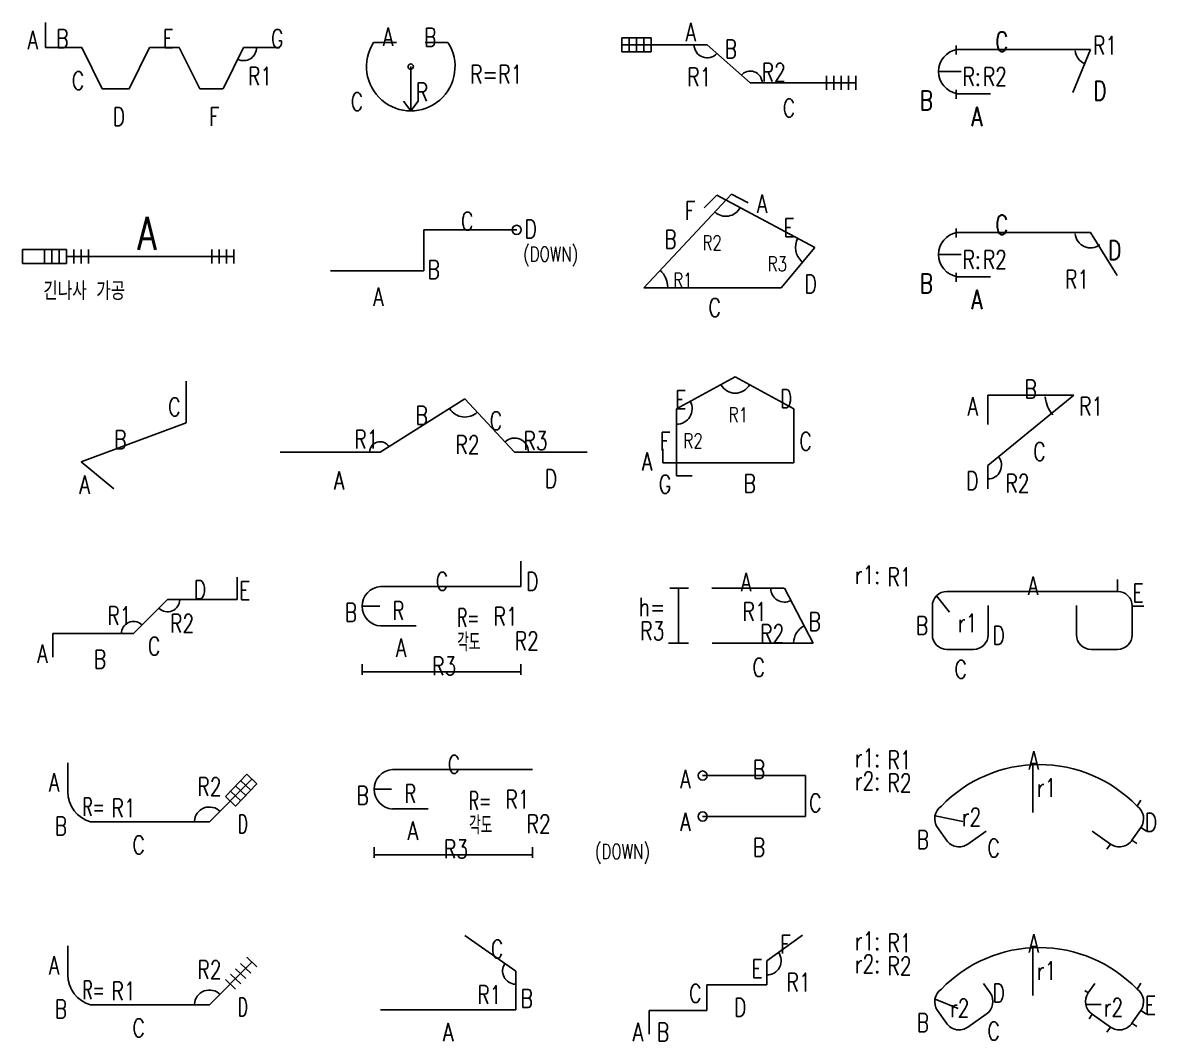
# Model space of a CAD drawing. Header units: millimetres. Extents: x -0.4 to 11.6, y -0.2 to 49.8.
# Drawn here: x 8.453 to 11.548, y -0.162 to 2.621 of the extents above; entities that cross this region are included whole.
import ezdxf
from ezdxf.enums import TextEntityAlignment as Align

# ---------------------------------------------------------------- set-up
doc = ezdxf.new("R2010")
doc.units = ezdxf.units.MM
for name, color, linetype in [('DIM', 7, 'Continuous'), ('SHOP', 2, 'Continuous'), ('TEXT', 3, 'Continuous'), ('TEXTSHOP', 3, 'Continuous')]:
    doc.layers.add(name, color=color, linetype=linetype)
doc.styles.add('ROMANS', font='romans.shx', dxfattribs={"width": 0.75, "bigfont": 'whgtxt.shx'})

# ---------------------------------------------------------------- blocks, each defined once
blk = doc.blocks.new('SSBAR_SHP_1101')
at = {"color": 40}
for p, q in [((0.2931, 0.0413), (0.2653, 0.0676)), ((0.2792, 0.0544), (0.1635, -0.0628)), ((0.2627, 0.0092), (0.2349, 0.0356)), ((0.2765, 0.0237), (0.2487, 0.0501)), ((0.2352, -0.0198), (0.2074, 0.0065)), ((0.249, -0.0053), (0.2211, 0.021))]:
    blk.add_line(p, q, dxfattribs=at)
for centre, radius, start, end in [((-0.1377, 0.0198), 0.0858, 180, 254.2351), ((0.1635, -0.0628), 0.0409, 44.1765, 177.3215)]:
    blk.add_arc(centre, radius, start, end, dxfattribs=at)
at = {"layer": 'SHOP', "color": 2}
for p, q in [((-0.2235, 0.0198), (-0.2235, 0.0987)), ((-0.161, -0.0628), (0.1635, -0.0628))]:
    blk.add_line(p, q, dxfattribs=at)
at = {"layer": 'TEXTSHOP', "color": 4, "style": 'ROMANS', "width": 0.6}
blk.add_text('R=', height=0.05, dxfattribs=at).set_placement((-0.1527, -0.0465), align=Align.CENTER)
at = {"layer": 'TEXTSHOP', "color": 30, "true_color": 0xf8991e, "style": 'ROMANS', "width": 0.75}
blk.add_attdef('COUPLER1', text='', height=0.05, dxfattribs=at).set_placement((0.2792, 0.0686), align=Align.BOTTOM_CENTER)
at = {"layer": 'TEXTSHOP', "color": 4, "style": 'ROMANS', "width": 0.75}
for tag, p in [('A', (-0.2462, 0.0207)), ('R2', (0.1966, 0.0087)), ('B', (-0.2255, -0.0989)), ('C', (-0.0131, -0.1505))]:
    blk.add_attdef(tag, text='', height=0.05, dxfattribs=at).set_placement(p, align=Align.RIGHT)
at = {"layer": 'TEXTSHOP', "color": 4, "style": 'ROMANS'}
for tag, p, width in [('R1', (-0.1039, -0.05), 0.75), ('D', (0.2414, -0.0934), 0.6)]:
    blk.add_attdef(tag, p, '', height=0.05, dxfattribs=dict(at, width=width))
blk = doc.blocks.new('SSBAR_SHP_1102')
at = {"color": 40}
for p, q in [((0.2074, 0.0065), (0.2653, 0.0676)), ((0.2931, 0.0413), (0.2653, 0.0676)), ((0.2792, 0.0544), (0.1635, -0.0628)), ((0.2627, 0.0092), (0.2349, 0.0356)), ((0.2352, -0.0198), (0.2931, 0.0413)), ((0.2765, 0.0237), (0.2487, 0.0501)), ((0.2352, -0.0198), (0.2074, 0.0065)), ((0.249, -0.0053), (0.2211, 0.021))]:
    blk.add_line(p, q, dxfattribs=at)
for centre, radius, start, end in [((-0.1377, 0.0198), 0.0858, 180, 254.2351), ((0.1635, -0.0628), 0.0409, 44.1765, 177.3215)]:
    blk.add_arc(centre, radius, start, end, dxfattribs=at)
at = {"layer": 'SHOP', "color": 2}
for p, q in [((-0.2235, 0.0198), (-0.2235, 0.0987)), ((-0.161, -0.0628), (0.1635, -0.0628))]:
    blk.add_line(p, q, dxfattribs=at)
at = {"layer": 'TEXTSHOP', "color": 4, "style": 'ROMANS', "width": 0.6}
blk.add_text('R=', height=0.05, dxfattribs=at).set_placement((-0.1527, -0.0465), align=Align.CENTER)
at = {"layer": 'TEXTSHOP', "color": 30, "true_color": 0xf8991e, "style": 'ROMANS', "width": 0.75}
blk.add_attdef('COUPLER1', text='', height=0.05, dxfattribs=at).set_placement((0.2375, 0.1034), align=Align.MIDDLE_RIGHT)
for tag, p in [('O1', (0.3001, 0.0812)), ('T1', (0.3001, -0.0005))]:
    blk.add_attdef(tag, text='', height=0.05, dxfattribs=at).set_placement(p, align=Align.MIDDLE_LEFT)
at = {"layer": 'TEXTSHOP', "color": 4, "style": 'ROMANS', "width": 0.75}
for tag, p in [('A', (-0.2462, 0.0207)), ('R2', (0.1966, 0.0087)), ('B', (-0.2255, -0.0989)), ('C', (-0.0131, -0.1505))]:
    blk.add_attdef(tag, text='', height=0.05, dxfattribs=at).set_placement(p, align=Align.RIGHT)
at = {"layer": 'TEXTSHOP', "color": 4, "style": 'ROMANS'}
for tag, p, width in [('R1', (-0.1039, -0.05), 0.75), ('D', (0.2414, -0.0934), 0.6)]:
    blk.add_attdef(tag, p, '', height=0.05, dxfattribs=dict(at, width=width))
blk = doc.blocks.new('SSBAR_SHP_1103')
at = {"color": 40}
for p, q in [((0.2395, 0.0447), (0.2395, 0.1059)), ((-0.0439, -0.0483), (0.049, 0.0447))]:
    blk.add_line(p, q, dxfattribs=at)
for centre, start, end in [((0.049, 0.0447), 226.7786, 358.534), ((-0.0439, -0.0483), 48.7851, 180.8176)]:
    blk.add_arc(centre, 0.0333, start, end, dxfattribs=at)
at = {"layer": 'SHOP', "color": 2}
for p, q in [((0.049, 0.0447), (0.2395, 0.0447)), ((-0.2643, -0.0483), (-0.0439, -0.0483)), ((-0.2643, -0.0483), (-0.2643, -0.1127))]:
    blk.add_line(p, q, dxfattribs=at)
at = {"layer": 'TEXTSHOP', "color": 4, "style": 'ROMANS', "width": 0.75}
for tag, p in [('D', (0.1379, 0.0467)), ('B', (-0.1353, -0.1433))]:
    blk.add_attdef(tag, text='', height=0.05, dxfattribs=at).set_placement(p, align=Align.CENTER)
for tag, p in [('E', (0.2451, 0.0438)), ('R2', (0.056, -0.0456)), ('C', (-0.0045, -0.1076))]:
    blk.add_attdef(tag, p, '', height=0.05, dxfattribs=at)
for tag, p in [('R1', (-0.0495, -0.0243)), ('A', (-0.278, -0.1278))]:
    blk.add_attdef(tag, text='', height=0.05, dxfattribs=at).set_placement(p, align=Align.RIGHT)
blk = doc.blocks.new('SSBAR_SHP_1104')
at = {"color": 40}
for p, q in [((0.0997, 0.0274), (0.0997, 0.1411)), ((-0.1865, -0.0786), (0.0997, 0.0274)), ((-0.098, -0.1528), (-0.1865, -0.0786))]:
    blk.add_line(p, q, dxfattribs=at)
at = {"layer": 'TEXT', "color": 4, "style": 'ROMANS', "width": 0.75}
for tag, p in [('C', (0.0847, 0.0461)), ('B', (-0.0627, -0.0434)), ('A', (-0.1628, -0.166))]:
    blk.add_attdef(tag, text='', height=0.05, dxfattribs=at).set_placement(p, align=Align.RIGHT)
blk = doc.blocks.new('SSBAR_SHP_1105')
at = {"color": 40}
for p, q in [((-0.2868, 0.001), (-0.3468, 0.001)), ((-0.3468, 0.001), (-0.3468, -0.0373)), ((-0.2268, 0.001), (-0.2868, 0.001)), ((-0.2868, 0.001), (-0.2868, -0.0373)), ((-0.2668, 0.001), (-0.2668, -0.0373)), ((-0.2468, 0.001), (-0.2468, -0.0373)), ((-0.2268, 0.001), (-0.2268, -0.0373)), ((-0.2068, 0.001), (-0.2068, -0.0373)), ((-0.1868, 0.001), (-0.1868, -0.0373)), ((-0.1668, 0.001), (-0.1668, -0.0373)), ((0.1705, 0.001), (0.1705, -0.0373)), ((0.1905, 0.001), (0.1905, -0.0373)), ((0.2105, 0.001), (0.2105, -0.0373)), ((0.2305, 0.001), (0.2305, -0.0373)), ((-0.3468, -0.0373), (-0.2868, -0.0373)), ((-0.2868, -0.0373), (-0.2268, -0.0373))]:
    blk.add_line(p, q, dxfattribs=at)
at = {"layer": 'SHOP', "color": 2}
blk.add_line((-0.2268, -0.0181), (0.2305, -0.0181), dxfattribs=at)
at = {"layer": 'TEXTSHOP', "color": 4, "style": 'ROMANS', "width": 0.75}
blk.add_text(' 긴나사 가공', height=0.05, dxfattribs=at).set_placement((-0.1914, -0.1373), align=Align.CENTER)
blk.add_attdef('A', text='', height=0.09, dxfattribs=at).set_placement((-0.0068, 0.0005), align=Align.CENTER)
blk = doc.blocks.new('SSBAR_SHP_1106')
at = {"color": 2}
blk.add_line((-0.2842, 0.0524), (-0.2842, 0.1207), dxfattribs=at)
at = {"color": 0}
blk.add_arc((0.2568, 0.0524), 0.0355, 243.5797, 0, dxfattribs=at)
at = {"layer": 'SHOP', "color": 2}
for p, q in [((-0.2842, 0.0524), (-0.1854, 0.0524)), ((-0.1854, 0.0524), (-0.1296, -0.0602)), ((0.0001, 0.0524), (-0.0556, -0.0602)), ((0.0812, 0.0524), (0.0001, 0.0524)), ((0.0812, 0.0524), (0.1369, -0.0602)), ((0.2568, 0.0524), (0.2011, -0.0602)), ((0.3557, 0.0524), (0.2568, 0.0524)), ((-0.1292, -0.0602), (-0.0556, -0.0602)), ((0.2006, -0.0602), (0.1369, -0.0602))]:
    blk.add_line(p, q, dxfattribs=at)
at = {"layer": 'TEXTSHOP', "color": 4, "style": 'ROMANS', "width": 0.75}
for tag, p in [('A', (-0.3043, 0.0486)), ('G', (0.3657, 0.0523)), ('C', (-0.1785, -0.0628))]:
    blk.add_attdef(tag, text='', height=0.05, dxfattribs=at).set_placement(p, align=Align.RIGHT)
for tag, p in [('B', (-0.2551, 0.0523)), ('R1', (0.2689, -0.0505))]:
    blk.add_attdef(tag, p, '', height=0.05, dxfattribs=at)
for tag, p in [('E', (0.051, 0.0523)), ('D', (-0.0839, -0.1608)), ('F', (0.1768, -0.1608))]:
    blk.add_attdef(tag, text='', height=0.05, dxfattribs=at).set_placement(p, align=Align.CENTER)
blk = doc.blocks.new('SSBAR_SHP_1201')
at = {"color": 2}
for p, q in [((0.2007, 0.03), (0.061, 0.1267)), ((0.2007, -0.076), (0.2007, 0.03))]:
    blk.add_line(p, q, dxfattribs=at)
at = {"color": 0}
blk.add_arc((0.2007, 0.03), 0.036, 145.7137, 268.4338, dxfattribs=at)
at = {"layer": 'SHOP', "color": 2}
blk.add_line((-0.1687, -0.076), (0.2007, -0.076), dxfattribs=at)
at = {"layer": 'TEXTSHOP', "color": 4, "style": 'ROMANS', "width": 0.75}
for tag, p in [('C', (0.1327, 0.0648)), ('B', (0.2139, -0.0701))]:
    blk.add_attdef(tag, p, '', height=0.05, dxfattribs=at)
blk.add_attdef('R1', text='', height=0.05, dxfattribs=at).set_placement((0.1615, -0.0598), align=Align.RIGHT)
blk.add_attdef('A', text='', height=0.05, dxfattribs=at).set_placement((0.0163, -0.1621), align=Align.CENTER)
blk = doc.blocks.new('SSBAR_SHP_1202')
at = {"color": 40}
for p, q in [((-0.1865, 0.0265), (-0.1386, 0.0265)), ((-0.1865, -0.1318), (-0.1865, -0.1606)), ((-0.1865, -0.153), (0.2466, -0.153)), ((0.2466, -0.1318), (0.2466, -0.1606))]:
    blk.add_line(p, q, dxfattribs=at)
blk.add_arc((-0.1324, 0.0265), 0.0541, 93.999, 266.001, dxfattribs=at)
at = {"layer": 'SHOP', "color": 2}
for p, q in [((-0.1362, 0.0804), (0.2466, 0.0804)), ((-0.1362, -0.0274), (-0.0392, -0.0274))]:
    blk.add_line(p, q, dxfattribs=at)
at = {"layer": 'TEXTSHOP', "color": 4, "style": 'ROMANS', "width": 0.7}
blk.add_text('R', height=0.05, dxfattribs=at).set_placement((-0.0873, -0.0108), align=Align.CENTER)
at = {"layer": 'TEXTSHOP', "color": 4, "style": 'ROMANS', "width": 0.6}
for s, p in [('R=', (0.0731, -0.0298)), ('각도  ', (0.0731, -0.0968))]:
    blk.add_text(s, height=0.05, dxfattribs=at).set_placement(p)
at = {"layer": 'TEXTSHOP', "color": 4, "style": 'ROMANS', "width": 0.75}
for tag, p in [('C', (0.0316, 0.0695)), ('A', (-0.0803, -0.1115)), ('R3', (0.0373, -0.1619))]:
    blk.add_attdef(tag, text='', height=0.05, dxfattribs=at).set_placement(p, align=Align.CENTER)
blk.add_attdef('B', text='', height=0.05, dxfattribs=at).set_placement((-0.2006, -0.0155), align=Align.RIGHT)
for tag, p in [('R1', (0.1725, -0.0263)), ('R2', (0.2302, -0.0932))]:
    blk.add_attdef(tag, p, '', height=0.05, dxfattribs=at)
blk = doc.blocks.new('SSBAR_SHP_1203')
at = {"color": 40}
for p, q in [((0.2142, 0.0804), (0.2142, 0.1495)), ((-0.2189, 0.0265), (-0.171, 0.0265)), ((-0.2189, -0.1318), (-0.2189, -0.1606)), ((-0.2189, -0.153), (0.2142, -0.153)), ((0.2142, -0.1318), (0.2142, -0.1606))]:
    blk.add_line(p, q, dxfattribs=at)
blk.add_arc((-0.1648, 0.0265), 0.0541, 93.999, 266.001, dxfattribs=at)
at = {"layer": 'SHOP', "color": 2}
for p, q in [((-0.1686, 0.0804), (0.2142, 0.0804)), ((-0.1686, -0.0274), (-0.0716, -0.0274))]:
    blk.add_line(p, q, dxfattribs=at)
at = {"layer": 'TEXTSHOP', "color": 4, "style": 'ROMANS', "width": 0.7}
blk.add_text('R', height=0.05, dxfattribs=at).set_placement((-0.1197, -0.0108), align=Align.CENTER)
at = {"layer": 'TEXTSHOP', "color": 4, "style": 'ROMANS', "width": 0.6}
for s, p in [('R=', (0.0407, -0.0298)), ('각도  ', (0.0407, -0.0968))]:
    blk.add_text(s, height=0.05, dxfattribs=at).set_placement(p)
at = {"layer": 'TEXTSHOP', "color": 4, "style": 'ROMANS', "width": 0.75}
for tag, p in [('C', (-0.0008, 0.0695)), ('A', (-0.1127, -0.1115)), ('R3', (0.0049, -0.1619))]:
    blk.add_attdef(tag, text='', height=0.05, dxfattribs=at).set_placement(p, align=Align.CENTER)
for tag, p in [('D', (0.2291, 0.0695)), ('R1', (0.1401, -0.0263)), ('R2', (0.1978, -0.0932))]:
    blk.add_attdef(tag, p, '', height=0.05, dxfattribs=at)
blk.add_attdef('B', text='', height=0.05, dxfattribs=at).set_placement((-0.233, -0.0155), align=Align.RIGHT)
blk = doc.blocks.new('SSBAR_SHP_1204')
at = {"color": 40}
for p, q in [((-0.1703, -0.0522), (0.0616, 0.0929)), ((0.0616, 0.0929), (0.1972, -0.0522))]:
    blk.add_line(p, q, dxfattribs=at)
for centre, radius, start, end in [((0.0616, 0.0929), 0.0496, 213.3229, 313.225), ((-0.1703, -0.0522), 0.0282, 28.9869, 182.3275), ((0.1972, -0.0522), 0.0382, 0.593, 132.3095)]:
    blk.add_arc(centre, radius, start, end, dxfattribs=at)
at = {"layer": 'SHOP', "color": 2}
for p, q in [((-0.443, -0.0522), (-0.1703, -0.0522)), ((0.1972, -0.0522), (0.3953, -0.0522))]:
    blk.add_line(p, q, dxfattribs=at)
at = {"layer": 'TEXTSHOP', "color": 4, "style": 'ROMANS', "width": 0.75}
for tag, p in [('B', (-0.0395, 0.0228)), ('R1', (-0.1745, -0.0425)), ('R2', (0.1019, -0.0575))]:
    blk.add_attdef(tag, text='', height=0.05, dxfattribs=at).set_placement(p, align=Align.RIGHT)
blk.add_attdef('C', (0.1294, 0.008), '', height=0.05, dxfattribs=at)
for tag, p in [('R3', (0.2547, -0.0466)), ('A', (-0.2821, -0.155)), ('D', (0.2968, -0.1504))]:
    blk.add_attdef(tag, text='', height=0.05, dxfattribs=at).set_placement(p, align=Align.CENTER)
blk = doc.blocks.new('SSBAR_SHP_1205')
at = {"color": 2}
for p, q in [((-0.0509, 0.0546), (0.2032, 0.0546)), ((-0.0509, -0.0571), (-0.3055, -0.0571))]:
    blk.add_line(p, q, dxfattribs=at)
at = {"color": 40}
blk.add_circle((0.2032, 0.0546), 0.0125, dxfattribs=at)
at = {"layer": 'DIM', "color": 2}
blk.add_line((-0.0509, -0.0571), (-0.0509, 0.0546), dxfattribs=at)
at = {"layer": 'TEXT', "color": 4, "style": 'ROMANS', "width": 0.75}
blk.add_text('(DOWN)', height=0.04, dxfattribs=at).set_placement((0.2207, -0.0315))
for tag, p in [('C', (0.068, 0.0534)), ('A', (-0.1743, -0.153))]:
    blk.add_attdef(tag, text='', height=0.05, dxfattribs=at).set_placement(p, align=Align.CENTER)
for tag, p in [('D', (0.2248, 0.032)), ('B', (-0.0407, -0.0789))]:
    blk.add_attdef(tag, p, '', height=0.05, dxfattribs=at)
blk = doc.blocks.new('SSBAR_SHP_1206')
at = {"color": 40}
for p, q in [((-0.1879, 0.0663), (-0.1251, 0.0663)), ((-0.0474, 0.0663), (0.0154, 0.0663)), ((-0.0863, -0.1203), (-0.0863, 0.0007)), ((-0.0863, -0.1203), (-0.1064, -0.0938)), ((-0.0863, -0.1203), (-0.0662, -0.0938))]:
    blk.add_line(p, q, dxfattribs=at)
blk.add_circle((-0.0863, 0.0007), 0.00725, dxfattribs=at)
blk.add_arc((-0.0863, 0.0007), 0.121, 147.1237, 32.8763, dxfattribs=at)
at = {"layer": 'TEXTSHOP', "color": 4, "style": 'ROMANS', "width": 0.75}
for s, p in [('R=', (0.0761, -0.0453)), ('R', (-0.0723, -0.0941))]:
    blk.add_text(s, height=0.05, dxfattribs=at).set_placement(p)
for tag, p in [('A', (-0.1337, 0.0572)), ('C', (-0.2166, -0.12))]:
    blk.add_attdef(tag, text='', height=0.05, dxfattribs=at).set_placement(p, align=Align.RIGHT)
for tag, p in [('B', (-0.05, 0.0559)), ('R1', (0.1529, -0.0453))]:
    blk.add_attdef(tag, p, '', height=0.05, dxfattribs=at)
blk = doc.blocks.new('SSBAR_SHP_1301')
at = {"color": 2}
for p, q in [((0.087, 0.0579), (0.1841, 0.1277)), ((0.087, -0.008), (0.087, 0.0579)), ((-0.0769, -0.008), (-0.0769, -0.078)), ((-0.0769, -0.078), (-0.235, -0.078)), ((-0.235, -0.078), (-0.235, -0.1423))]:
    blk.add_line(p, q, dxfattribs=at)
at = {"color": 0}
blk.add_arc((0.087, 0.0579), 0.0388, 268.3634, 36.7845, dxfattribs=at)
at = {"layer": 'SHOP', "color": 2}
blk.add_line((-0.0769, -0.008), (0.087, -0.008), dxfattribs=at)
at = {"layer": 'TEXTSHOP', "color": 4, "style": 'ROMANS', "width": 0.75}
for tag, p in [('F', (0.1524, 0.0779)), ('E', (0.0756, 0.0111)), ('C', (-0.0918, -0.0562)), ('A', (-0.2509, -0.1619))]:
    blk.add_attdef(tag, text='', height=0.05, dxfattribs=at).set_placement(p, align=Align.RIGHT)
for tag, p in [('R1', (0.1405, -0.0257)), ('D', (-0.0029, -0.0943)), ('B', (-0.2138, -0.1618))]:
    blk.add_attdef(tag, p, '', height=0.05, dxfattribs=at)
blk = doc.blocks.new('SSBAR_SHP_1302')
at = {"color": 2}
for p, q in [((0.1921, 0.0639), (-0.0888, 0.0639)), ((0.1921, -0.0478), (-0.0888, -0.0478))]:
    blk.add_line(p, q, dxfattribs=at)
at = {"color": 40}
for centre in [(-0.0888, 0.0639), (-0.0888, -0.0478)]:
    blk.add_circle(centre, 0.0125, dxfattribs=at)
at = {"layer": 'DIM', "color": 2}
blk.add_line((0.1921, -0.0478), (0.1921, 0.0639), dxfattribs=at)
at = {"layer": 'TEXT', "color": 4, "style": 'ROMANS', "width": 0.75}
blk.add_text('(DOWN)', height=0.04, dxfattribs=at).set_placement((-0.3832, -0.1635))
for p in [(0.0654, 0.0557), (0.0654, -0.1569)]:
    blk.add_attdef('B', text='', height=0.05, dxfattribs=at).set_placement(p, align=Align.CENTER)
for p in [(-0.1211, 0.0293), (-0.1211, -0.0875)]:
    blk.add_attdef('A', text='', height=0.05, dxfattribs=at).set_placement(p, align=Align.RIGHT)
blk.add_attdef('C', (0.2023, -0.0357), '', height=0.05, dxfattribs=at)
blk = doc.blocks.new('SSBAR_SHP_1303')
at = {"color": 0}
for p, q in [((-0.1276, 0.0754), (-0.1787, 0.0754)), ((-0.1546, -0.0738), (-0.1546, 0.0757)), ((-0.1276, -0.0748), (-0.1816, -0.0748))]:
    blk.add_line(p, q, dxfattribs=at)
for centre, radius, start, end in [((0.1348, 0.0754), 0.0376, 180.7883, 297.3781), ((0.2136, -0.0748), 0.0538, 117.7534, 178.9234)]:
    blk.add_arc(centre, radius, start, end, dxfattribs=at)
at = {"layer": 'SHOP', "color": 2}
for p, q in [((0.1343, 0.0754), (-0.0639, 0.0754)), ((0.1348, 0.0754), (0.2136, -0.0748)), ((0.2136, -0.0748), (-0.0626, -0.0748))]:
    blk.add_line(p, q, dxfattribs=at)
at = {"layer": 'TEXTSHOP', "color": 4, "style": 'ROMANS', "width": 0.75}
blk.add_text('h=', height=0.05, dxfattribs=at).set_placement((-0.2631, -0.0008))
for tag, p in [('A', (0.0301, 0.068)), ('C', (0.0644, -0.1658))]:
    blk.add_attdef(tag, text='', height=0.05, dxfattribs=at).set_placement(p, align=Align.CENTER)
for tag, p in [('R1', (0.0862, -0.013)), ('R3', (-0.1932, -0.066)), ('R2', (0.1344, -0.0737))]:
    blk.add_attdef(tag, text='', height=0.05, dxfattribs=at).set_placement(p, align=Align.RIGHT)
blk.add_attdef('B', (0.2007, -0.0405), '', height=0.05, dxfattribs=at)
blk = doc.blocks.new('SSBAR_SHP_1304')
at = {"color": 2}
for p, q in [((-0.1973, -0.0821), (-0.1973, -0.0434)), ((-0.1177, -0.1173), (-0.16, -0.1173))]:
    blk.add_line(p, q, dxfattribs=at)
at = {"color": 7}
for centre, radius, start, end in [((0.0003, 0.1529), 0.0445, 208.2028, 331.3937), ((-0.16, 0.0662), 0.0424, 270, 27.6541)]:
    blk.add_arc(centre, radius, start, end, dxfattribs=at)
at = {"layer": 'SHOP', "color": 2}
for p, q in [((0.0003, 0.1529), (-0.16, 0.0662)), ((0.0003, 0.1529), (0.16, 0.0662)), ((-0.16, 0.0662), (-0.16, -0.1173)), ((0.16, 0.0662), (0.16, -0.0821)), ((-0.1973, -0.0821), (0.16, -0.0821))]:
    blk.add_line(p, q, dxfattribs=at)
at = {"layer": 'TEXTSHOP', "color": 4, "style": 'ROMANS', "width": 0.75}
for tag, p in [('E', (-0.1335, 0.0654)), ('F', (-0.1768, -0.0482)), ('A', (-0.2258, -0.1031)), ('G', (-0.1749, -0.1651))]:
    blk.add_attdef(tag, text='', height=0.05, dxfattribs=at).set_placement(p, align=Align.RIGHT)
for tag, p, height in [('D', (0.1226, 0.0689), 0.05), ('R1', (-0.0174, 0.0291), 0.04), ('C', (0.1756, -0.0481), 0.05), ('R2', (-0.1412, -0.0416), 0.04), ('B', (0.0227, -0.1632), 0.05)]:
    blk.add_attdef(tag, p, '', height=height, dxfattribs=at)
blk = doc.blocks.new('SSBAR_SHP_1305')
at = {"color": 50}
for p, q in [((-0.0502, 0.1492), (-0.0842, 0.1146)), ((-0.01, 0.1526), (0.0357, 0.1288))]:
    blk.add_line(p, q, dxfattribs=at)
at = {"color": 7}
for centre, radius, start, end in [((-0.0256, 0.1358), 0.0441, 226.9249, 332.5582), ((0.2178, 0.0068), 0.0526, 151.9231, 227.916), ((-0.2491, -0.1034), 0.0651, 0.8507, 47.0225)]:
    blk.add_arc(centre, radius, start, end, dxfattribs=at)
at = {"layer": 'SHOP', "color": 2}
for p, q in [((-0.01, 0.1526), (-0.2491, -0.1034)), ((-0.0502, 0.1492), (0.2178, 0.0068)), ((0.2178, 0.0068), (0.1258, -0.1034)), ((-0.2491, -0.1034), (0.1258, -0.1034))]:
    blk.add_line(p, q, dxfattribs=at)
at = {"layer": 'TEXTSHOP', "color": 4, "style": 'ROMANS', "width": 0.75}
for tag, height, p in [('F', 0.05, (-0.1085, 0.0817)), ('B', 0.05, (-0.1597, 0.0038)), ('R3', 0.04, (0.1418, -0.058))]:
    blk.add_attdef(tag, text='', height=height, dxfattribs=at).set_placement(p, align=Align.RIGHT)
for tag, p, height in [('A', (0.0593, 0.101), 0.05), ('E', (0.1319, 0.0353), 0.05), ('R2', (-0.0891, -0.0008), 0.04), ('R1', (-0.1691, -0.1031), 0.04), ('D', (0.1899, -0.1183), 0.05)]:
    blk.add_attdef(tag, p, '', height=height, dxfattribs=at)
blk.add_attdef('C', text='', height=0.05, dxfattribs=at).set_placement((-0.0558, -0.1825), align=Align.CENTER)
blk = doc.blocks.new('SSBAR_SHP_1306')
at = {"color": 40}
for p, q in [((-0.3092, 0.0794), (-0.3092, 0.0411)), ((-0.3092, 0.0794), (-0.2292, 0.0794)), ((-0.2892, 0.0794), (-0.2892, 0.0411)), ((-0.2692, 0.0794), (-0.2692, 0.0411)), ((-0.2492, 0.0794), (-0.2492, 0.0411)), ((-0.2292, 0.0794), (-0.2292, 0.0411)), ((-0.3092, 0.0603), (-0.0763, 0.0603)), ((-0.3092, 0.0411), (-0.2292, 0.0411)), ((-0.0763, 0.0603), (0.0414, -0.0439)), ((0.2498, -0.0247), (0.2498, -0.063)), ((0.2698, -0.0247), (0.2698, -0.063)), ((0.2898, -0.0247), (0.2898, -0.063)), ((0.3098, -0.0247), (0.3098, -0.063)), ((0.3298, -0.0247), (0.3298, -0.063)), ((0.0414, -0.0439), (0.3298, -0.0439))]:
    blk.add_line(p, q, dxfattribs=at)
for centre, radius, start, end in [((-0.0763, 0.0603), 0.0358, 180.4107, 317.4344), ((0.0414, -0.0439), 0.0325, 359.5379, 140.8526)]:
    blk.add_arc(centre, radius, start, end, dxfattribs=at)
at = {"layer": 'TEXTSHOP', "color": 30, "true_color": 0xf8991e, "style": 'ROMANS', "width": 0.75}
for tag, p in [('O1', (-0.3421, 0.087)), ('T1', (-0.2591, 0.087))]:
    blk.add_attdef(tag, text='', height=0.05, dxfattribs=at).set_placement(p, align=Align.CENTER)
at = {"layer": 'TEXTSHOP', "color": 4, "style": 'ROMANS', "width": 0.75}
blk.add_attdef('A', text='', height=0.05, dxfattribs=at).set_placement((-0.0858, 0.0699), align=Align.RIGHT)
for tag, p in [('B', (-0.0286, 0.0236)), ('R2', (0.0725, -0.04)), ('R1', (-0.1202, -0.0526))]:
    blk.add_attdef(tag, p, '', height=0.05, dxfattribs=at)
at = {"layer": 'TEXTSHOP', "color": 30, "true_color": 0xf8991e, "style": 'ROMANS', "width": 0.75}
blk.add_attdef('COUPLER2', text='', height=0.05, dxfattribs=at).set_placement((0.2898, 0.0216), align=Align.BOTTOM_CENTER)
blk.add_attdef('COUPLER1', text='', height=0.05, dxfattribs=at).set_placement((-0.2692, 0.0335), align=Align.TOP_CENTER)
at = {"layer": 'TEXTSHOP', "color": 4, "style": 'ROMANS', "width": 0.75}
blk.add_attdef('C', text='', height=0.05, dxfattribs=at).set_placement((0.147, -0.1374), align=Align.CENTER)
blk = doc.blocks.new('SSBAR_SHP_1401')
at = {"color": 40}
for p, q in [((0.0134, 0.0941), (0.0134, -0.0373)), ((-0.1031, -0.0299), (-0.1212, -0.0039)), ((0.1649, -0.0299), (0.1557, -0.0236)), ((0.1649, -0.0299), (0.1829, -0.0039)), ((0.2982, -0.0194), (0.3088, -0.003)), ((-0.2538, -0.0465), (-0.1905, -0.0726)), ((0.158, -0.0613), (0.2006, -0.0613)), ((-0.2469, -0.0779), (-0.2226, -0.1129)), ((-0.1641, -0.1234), (-0.1136, -0.0883)), ((0.1754, -0.0883), (0.167, -0.1004)), ((0.2259, -0.1234), (0.1754, -0.0883)), ((0.3087, -0.0779), (0.2844, -0.1129)), ((0.3087, -0.0779), (0.3241, -0.0878)), ((0.2259, -0.1234), (0.2157, -0.1374)), ((0.2844, -0.1129), (0.2979, -0.1214))]:
    blk.add_line(p, q, dxfattribs=at)
for centre, radius, start, end in [((0.0309, -0.2773), 0.3714, 43.9745, 136.0255), ((-0.2125, -0.0539), 0.042, 124.8011, 214.8011), ((-0.1376, -0.0538), 0.042, 304.8011, 34.8011), ((0.1994, -0.0538), 0.042, 145.1989, 235.1989), ((0.2742, -0.0539), 0.042, 325.1989, 55.1989), ((-0.1881, -0.0889), 0.042, 214.8011, 304.8011), ((0.2499, -0.0889), 0.042, 235.1989, 325.1989)]:
    blk.add_arc(centre, radius, start, end, dxfattribs=at)
at = {"layer": 'TEXTSHOP', "color": 4, "style": 'ROMANS', "width": 0.75}
for s, p in [('r1:', (-0.4727, 0.0873)), ('r2:', (-0.4727, 0.0244)), ('r1', (0.0247, 0.0058)), ('r2', (-0.2128, -0.0963)), ('r2', (0.2073, -0.0945))]:
    blk.add_text(s, height=0.05, dxfattribs=at).set_placement(p)
for tag, p in [('R1', (-0.3836, 0.0817)), ('R2', (-0.3836, 0.0188)), ('D', (-0.0967, -0.0554)), ('E', (0.3193, -0.0889)), ('C', (-0.1106, -0.1592))]:
    blk.add_attdef(tag, p, '', height=0.05, dxfattribs=at)
blk.add_attdef('A', text='', height=0.05, dxfattribs=at).set_placement((0.0163, 0.0802), align=Align.CENTER)
blk.add_attdef('B', text='', height=0.05, dxfattribs=at).set_placement((-0.27, -0.1361), align=Align.RIGHT)
blk = doc.blocks.new('SSBAR_SHP_1402')
at = {"color": 40}
for p, q in [((0.0134, 0.0941), (0.0134, -0.0373)), ((0.2982, -0.0194), (0.3088, -0.003)), ((-0.2538, -0.0465), (-0.1779, -0.0618)), ((-0.2469, -0.0779), (-0.2226, -0.1129)), ((-0.1641, -0.1234), (-0.1136, -0.0883)), ((0.2259, -0.1234), (0.1754, -0.0883)), ((0.3087, -0.0779), (0.2844, -0.1129)), ((0.3087, -0.0779), (0.3241, -0.0878)), ((0.2259, -0.1234), (0.2157, -0.1374)), ((0.2844, -0.1129), (0.2979, -0.1214))]:
    blk.add_line(p, q, dxfattribs=at)
for centre, radius, start, end in [((0.0309, -0.2773), 0.3714, 43.9745, 136.0255), ((-0.2125, -0.0539), 0.042, 124.8011, 214.8011), ((0.2742, -0.0539), 0.042, 325.1989, 55.1989), ((-0.1881, -0.0889), 0.042, 214.8011, 304.8011), ((0.2499, -0.0889), 0.042, 235.1989, 325.1989)]:
    blk.add_arc(centre, radius, start, end, dxfattribs=at)
at = {"layer": 'TEXTSHOP', "color": 4, "style": 'ROMANS', "width": 0.75}
for s, p in [('r1:', (-0.4727, 0.0873)), ('r2:', (-0.4727, 0.0244)), ('r1', (0.0247, 0.0058)), ('r2', (-0.1804, -0.0747))]:
    blk.add_text(s, height=0.05, dxfattribs=at).set_placement(p)
for tag, p in [('R1', (-0.3836, 0.0817)), ('R2', (-0.3836, 0.0188)), ('D', (0.3193, -0.0889)), ('C', (-0.1106, -0.1592))]:
    blk.add_attdef(tag, p, '', height=0.05, dxfattribs=at)
blk.add_attdef('A', text='', height=0.05, dxfattribs=at).set_placement((0.0163, 0.0802), align=Align.CENTER)
blk.add_attdef('B', text='', height=0.05, dxfattribs=at).set_placement((-0.27, -0.1361), align=Align.RIGHT)
blk = doc.blocks.new('SSBAR_SHP_1403')
at = {"color": 40}
for p, q in [((0.2451, 0.0668), (0.2451, 0.0999)), ((-0.2211, 0.0668), (0.2451, 0.0668)), ((-0.2493, 0.0551), (-0.2138, 0.0101)), ((-0.2611, 0.0268), (-0.2611, -0.0515)), ((-0.1086, -0.0515), (-0.1086, 0.0284)), ((0.1326, -0.0515), (0.1326, 0.0284)), ((0.2851, 0.0268), (0.2851, -0.0515)), ((0.2851, 0.0268), (0.317, 0.0268)), ((-0.2211, -0.0915), (-0.1486, -0.0915)), ((0.2451, -0.0915), (0.1726, -0.0915))]:
    blk.add_line(p, q, dxfattribs=at)
for centre, start, end in [((-0.2211, 0.0268), 90, 180), ((0.2451, 0.0268), 0, 90), ((-0.2211, -0.0515), 180, 270), ((-0.1486, -0.0515), 270, 0), ((0.1726, -0.0515), 180, 270), ((0.2451, -0.0515), 270, 0)]:
    blk.add_arc(centre, 0.04, start, end, dxfattribs=at)
at = {"layer": 'TEXTSHOP', "color": 4, "style": 'ROMANS', "width": 0.75}
for s, p in [('r1:', (-0.4727, 0.0873)), ('r1', (-0.1913, -0.0443))]:
    blk.add_text(s, height=0.05, dxfattribs=at).set_placement(p)
for tag, p in [('R1', (-0.3836, 0.0817)), ('E', (0.2862, 0.0375)), ('D', (-0.0967, -0.0778)), ('C', (-0.2004, -0.171))]:
    blk.add_attdef(tag, p, '', height=0.05, dxfattribs=at)
blk.add_attdef('A', text='', height=0.05, dxfattribs=at).set_placement((0.0141, 0.0579), align=Align.CENTER)
blk.add_attdef('B', text='', height=0.05, dxfattribs=at).set_placement((-0.2724, -0.0511), align=Align.RIGHT)
blk = doc.blocks.new('SSBAR_SHP_1404')
at = {"color": 40}
blk.add_line((0.1258, 0.1029), (-0.1095, -0.0886), dxfattribs=at)
at = {"color": 7}
for centre, radius, start, end in [((0.1258, 0.1029), 0.0783, 183.102, 222.8749), ((-0.1095, -0.0886), 0.0373, 270.5169, 39.2924)]:
    blk.add_arc(centre, radius, start, end, dxfattribs=at)
at = {"layer": 'SHOP', "color": 2}
for p, q in [((-0.1095, 0.1029), (0.1258, 0.1029)), ((-0.1095, 0.1029), (-0.1095, 0.0232)), ((-0.1095, -0.0886), (-0.1095, -0.153))]:
    blk.add_line(p, q, dxfattribs=at)
at = {"layer": 'TEXTSHOP', "color": 4, "style": 'ROMANS', "width": 0.75}
blk.add_attdef('B', text='', height=0.05, dxfattribs=at).set_placement((0.0077, 0.0947), align=Align.CENTER)
for tag, p in [('A', (-0.1361, 0.0479)), ('D', (-0.1346, -0.1555))]:
    blk.add_attdef(tag, text='', height=0.05, dxfattribs=at).set_placement(p, align=Align.RIGHT)
for tag, p in [('R1', (0.1399, 0.0478)), ('C', (0.0147, -0.0759)), ('R2', (-0.0614, -0.1629))]:
    blk.add_attdef(tag, p, '', height=0.05, dxfattribs=at)
blk = doc.blocks.new('SSBAR_SHP_1405')
at = {"color": 40}
for p, q in [((-0.196, 0.0334), (-0.196, 0.0585)), ((-0.194, 0.0478), (0.1715, 0.0478)), ((0.1715, 0.0478), (0.2443, -0.0704)), ((-0.2442, -0.0128), (-0.1826, -0.0128)), ((-0.196, -0.0877), (-0.196, -0.0626)), ((-0.194, -0.0733), (-0.1019, -0.0733))]:
    blk.add_line(p, q, dxfattribs=at)
at = {"color": 2}
blk.add_arc((-0.1826, -0.0128), 0.0616, 100.6815, 259.3177, dxfattribs=at)
at = {"color": 7}
blk.add_arc((0.1715, 0.0478), 0.0424, 185.2844, 306.3095, dxfattribs=at)
at = {"layer": 'TEXTSHOP', "color": 4, "style": 'ROMANS', "width": 0.75}
blk.add_text('R:', height=0.05, dxfattribs=at).set_placement((-0.1784, -0.0515))
for tag, p in [('C', (-0.0715, 0.0421)), ('A', (-0.1396, -0.1624))]:
    blk.add_attdef(tag, text='', height=0.0529, dxfattribs=at).set_placement(p, align=Align.CENTER)
for tag, p, height in [('D', (0.2192, -0.0271), 0.0529), ('R2', (-0.1232, -0.0515), 0.05)]:
    blk.add_attdef(tag, p, '', height=height, dxfattribs=at)
for tag, height, p in [('R1', 0.05, (0.1675, -0.1052)), ('B', 0.0529, (-0.2597, -0.1181))]:
    blk.add_attdef(tag, text='', height=height, dxfattribs=at).set_placement(p, align=Align.RIGHT)
blk = doc.blocks.new('SSBAR_SHP_1406')
at = {"color": 40}
for p, q in [((-0.196, 0.0334), (-0.196, 0.0585)), ((-0.194, 0.0478), (0.1715, 0.0478)), ((0.1715, 0.0478), (0.1229, -0.0704)), ((-0.2442, -0.0128), (-0.1826, -0.0128)), ((-0.196, -0.0877), (-0.196, -0.0626)), ((-0.194, -0.0733), (-0.1019, -0.0733))]:
    blk.add_line(p, q, dxfattribs=at)
at = {"color": 2}
blk.add_arc((-0.1826, -0.0128), 0.0616, 100.6815, 259.3177, dxfattribs=at)
at = {"color": 7}
blk.add_arc((0.1715, 0.0478), 0.0424, 185.2844, 247.2967, dxfattribs=at)
at = {"layer": 'TEXTSHOP', "color": 4, "style": 'ROMANS', "width": 0.75}
blk.add_text('R:', height=0.05, dxfattribs=at).set_placement((-0.1784, -0.0515))
for tag, p in [('C', (-0.0715, 0.0421)), ('A', (-0.1396, -0.1624))]:
    blk.add_attdef(tag, text='', height=0.0529, dxfattribs=at).set_placement(p, align=Align.CENTER)
for tag, p, height in [('R1', (0.1781, 0.0334), 0.05), ('R2', (-0.1232, -0.0515), 0.05), ('D', (0.179, -0.0917), 0.0529)]:
    blk.add_attdef(tag, p, '', height=height, dxfattribs=at)
blk.add_attdef('B', text='', height=0.0529, dxfattribs=at).set_placement((-0.2597, -0.1181), align=Align.RIGHT)

msp = doc.modelspace()

# ---------------------------------------------------------------- block references
for name, p, values in [('SSBAR_SHP_1106', (8.8, 2.5), {'B': 'B', 'C': 'C', 'D': 'D', 'E': 'E', 'R1': 'R1', 'F': 'F', 'G': 'G', 'A': 'A'}), ('SSBAR_SHP_1206', (9.6, 2.5), {'C': 'C', 'A': 'A', 'B': 'B', 'R1': 'R1'}), ('SSBAR_SHP_1406', (11.2, 2.5), {'A': 'A', 'C': 'C', 'B': 'B', 'D': 'D', 'R2': 'R2', 'R1': 'R1'}), ('SSBAR_SHP_1305', (10.4, 2), {'C': 'C', 'R2': 'R2', 'R1': 'R1', 'B': 'B', 'D': 'D', 'R3': 'R3', 'A': 'A', 'F': 'F', 'E': 'E'}), ('SSBAR_SHP_1105', (8.8, 2), {'A': 'A'}), ('SSBAR_SHP_1205', (9.6, 2), {'C': 'C', 'B': 'B', 'A': 'A', 'D': 'D'}), ('SSBAR_SHP_1405', (11.2, 2), {'A': 'A', 'C': 'C', 'B': 'B', 'D': 'D', 'R2': 'R2', 'R1': 'R1'}), ('SSBAR_SHP_1104', (8.8, 1.5), {'A': 'A', 'B': 'B', 'C': 'C'}), ('SSBAR_SHP_1304', (10.4, 1.5), {'G': 'G', 'F': 'F', 'R1': 'R1', 'R2': 'R2', 'E': 'E', 'C': 'C', 'A': 'A', 'D': 'D', 'B': 'B'}), ('SSBAR_SHP_1404', (11.2, 1.5), {'A': 'A', 'B': 'B', 'R1': 'R1', 'C': 'C', 'D': 'D', 'R2': 'R2'}), ('SSBAR_SHP_1204', (9.6, 1.5), {'A': 'A', 'B': 'B', 'C': 'C', 'D': 'D', 'R1': 'R1', 'R3': 'R3', 'R2': 'R2'}), ('SSBAR_SHP_1203', (9.6, 1), {'A': 'A', 'C': 'C', 'B': 'B', 'R1': 'R1', 'R3': 'R3', 'R2': 'R2', 'D': 'D'}), ('SSBAR_SHP_1303', (10.4, 1), {'B': 'B', 'A': 'A', 'C': 'C', 'R1': 'R1', 'R2': 'R2', 'R3': 'R3'}), ('SSBAR_SHP_1403', (11.2, 1), {'A': 'A', 'B': 'B', 'C': 'C', 'D': 'D', 'E': 'E', 'R1': 'R1'}), ('SSBAR_SHP_1103', (8.8, 1), {'A': 'A', 'B': 'B', 'D': 'D', 'C': 'C', 'R2': 'R2', 'R1': 'R1', 'E': 'E'}), ('SSBAR_SHP_1202', (9.6, 0.5), {'A': 'A', 'C': 'C', 'B': 'B', 'R1': 'R1', 'R3': 'R3', 'R2': 'R2'}), ('SSBAR_SHP_1402', (11.2, 0.5), {'A': 'A', 'B': 'B', 'C': 'C', 'D': 'D', 'R1': 'R1', 'R2': 'R2'}), ('SSBAR_SHP_1102', (8.8, 0.5), {'A': 'A', 'C': 'C', 'B': 'B', 'R1': 'R1', 'D': 'D', 'R2': 'R2'}), ('SSBAR_SHP_1201', (9.6, 0), {'A': 'A', 'B': 'B', 'C': 'C', 'R1': 'R1'}), ('SSBAR_SHP_1301', (10.4, 0), {'F': 'F', 'A': 'A', 'R1': 'R1', 'C': 'C', 'E': 'E', 'D': 'D', 'B': 'B'}), ('SSBAR_SHP_1401', (11.2, 0), {'A': 'A', 'B': 'B', 'C': 'C', 'D': 'D', 'E': 'E', 'R1': 'R1', 'R2': 'R2'}), ('SSBAR_SHP_1101', (8.8, 0), {'A': 'A', 'C': 'C', 'B': 'B', 'R1': 'R1', 'D': 'D', 'R2': 'R2'})]:
    msp.add_blockref(name, p).add_auto_attribs(values)
ref = msp.add_blockref('SSBAR_SHP_1306', (10.4, 2.5))
ref.add_attrib('C', 'C', dxfattribs={"layer": 'TEXTSHOP', "color": 4, "height": 0.05, "style": 'ROMANS', "width": 0.75}).set_placement((10.547, 2.3626), align=Align.CENTER)
ref.add_attrib('A', 'A', dxfattribs={"layer": 'TEXTSHOP', "color": 4, "height": 0.05, "style": 'ROMANS', "width": 0.75}).set_placement((10.2933, 2.5699), align=Align.RIGHT)
ref.add_attrib('B', 'B', (10.3714, 2.5236), dxfattribs={"layer": 'TEXTSHOP', "color": 4, "height": 0.05, "style": 'ROMANS', "width": 0.75})
ref.add_attrib('R1', 'R1', dxfattribs={"layer": 'TEXTSHOP', "color": 4, "height": 0.05, "style": 'ROMANS', "width": 0.75}).set_placement((10.3352, 2.4474), align=Align.RIGHT)
ref.add_attrib('R2', 'R2', (10.4725, 2.46), dxfattribs={"layer": 'TEXTSHOP', "color": 4, "height": 0.05, "style": 'ROMANS', "width": 0.75})
ref = msp.add_blockref('SSBAR_SHP_1302', (10.4, 0.5))
ref.add_attrib('A', 'A', dxfattribs={"layer": 'TEXT', "color": 4, "height": 0.05, "style": 'ROMANS', "width": 0.75}).set_placement((10.2789, 0.5293), align=Align.RIGHT)
ref.add_attrib('C', 'C', (10.6023, 0.4643), dxfattribs={"layer": 'TEXT', "color": 4, "height": 0.05, "style": 'ROMANS', "width": 0.75})
ref.add_attrib('B', 'B', dxfattribs={"layer": 'TEXT', "color": 4, "height": 0.05, "style": 'ROMANS', "width": 0.75}).set_placement((10.4654, 0.5557), align=Align.CENTER)
ref.add_attrib('A', 'A', dxfattribs={"layer": 'TEXT', "color": 4, "height": 0.05, "style": 'ROMANS', "width": 0.75}).set_placement((10.2789, 0.4125), align=Align.RIGHT)
ref.add_attrib('B', 'B', dxfattribs={"layer": 'TEXT', "color": 4, "height": 0.05, "style": 'ROMANS', "width": 0.75}).set_placement((10.4654, 0.3431), align=Align.CENTER)

doc.saveas('drawing.dxf')
